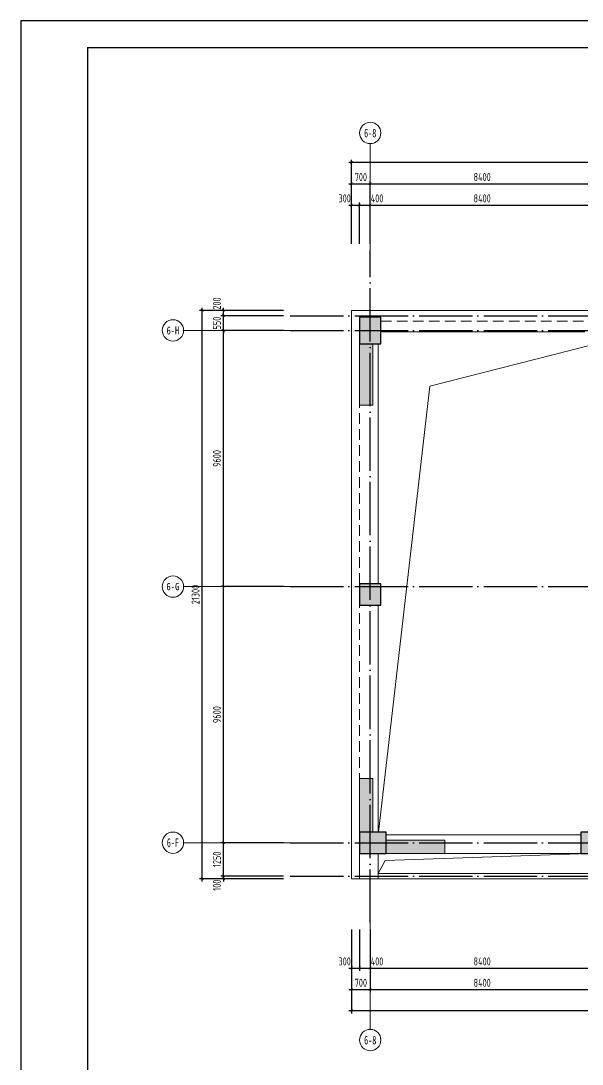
# Model space of a CAD drawing. Header units: millimetres. Extents: x -202076 to 1082610, y -439651 to 179350.
# Drawn here: x 655505 to 676557, y 37219 to 76322 of the extents above; entities that cross this region are included whole.
import ezdxf
from ezdxf.enums import TextEntityAlignment as Align

# ---------------------------------------------------------------- set-up
doc = ezdxf.new("R2010")
doc.units = ezdxf.units.MM
doc.header["$LTSCALE"] = 1000
for name, pattern in [('DASHED', [0.75, 0.5, -0.25]), ('DOTE', [2.42, 2, -0.2, 0.02, -0.2]), ('虚线', [500, 300, -200])]:
    doc.linetypes.add(name, pattern=pattern)
for name, color, linetype in [('02-TEXT_轴号', 7, 'Continuous'), ('A_AXIS-轴线', 36, 'DOTE'), ('AXIS_TEXT', 7, 'Continuous'), ('COLU', 5, 'Continuous')]:
    doc.layers.add(name, color=color, linetype=linetype)
for name, color, linetype, lineweight in [('BEAM', 4, 'DASHED', 0), ('DIM', 3, 'Continuous', 0), ('WALL', 2, 'Continuous', 0), ('板洞边线', 3, 'Continuous', 18), ('砼梁', 4, 'Continuous', 18), ('边缘构件填充', 253, 'Continuous', 18)]:
    doc.layers.add(name, color=color, linetype=linetype, lineweight=lineweight)
doc.styles.add('_TCH_AXIS', font='STXIHEI.TTF', dxfattribs={"width": 0.75})
doc.styles.add('COMPLEX', font='COMPLEX')
doc.styles.add('TSSD_Dimension', font='tssdeng.shx', dxfattribs={"width": 0.7, "bigfont": 'hztxt.shx'})
doc.dimstyles.new('TSSD_100_100', dxfattribs={"dimtxt": 300, "dimasz": 100, "dimexe": 100, "dimexo": 250, "dimgap": 100, "dimtad": 1, "dimdec": 0, "dimzin": 0, "dimdsep": 46, "dimtxsty": 'TSSD_Dimension', "dimblk": 'ARCHTICK', "dimcen": 0, "dimdle": 100, "dimclrt": 7, "dimadec": 0, "dimazin": 0, "dimtfac": 1, "dimtdec": 0, "dimtix": 1, "dimtmove": 2, "dimatfit": 3, "dimfxl": 1, "dimtolj": 1, "dimtzin": 0, "dimarcsym": 0})

# ---------------------------------------------------------------- blocks, each defined once
blk = doc.blocks.new('_AXISO')
blk.add_circle((0, 0), 0.5)
at = {"layer": 'AXIS_TEXT', "style": 'COMPLEX', "width": 1.041667}
blk.add_attdef('A', text='', height=0.56, dxfattribs=at).set_placement((-0.25, -0.28), (0.25, -0.28), align=Align.FIT)
blk = doc.blocks.new('_ARCHTICK')
at = {"color": 0, "linetype": 'ByBlock', "const_width": 0.15}
blk.add_lwpolyline([(-0.5, -0.5), (0.5, 0.5)], dxfattribs=at)
blk = doc.blocks.new('*D2306')
at = {"layer": 'Defpoints', "color": 0, "transparency": 16777216}
for p in [(663107, 55119), (665607, 55119), (665607, 45519)]:
    blk.add_point(p, dxfattribs=at)
at = {"layer": 'DIM', "color": 0, "lineweight": -2, "transparency": 16777216}
for p, q in [((663107, 45419), (663107, 55219)), ((665357, 55119), (663007, 55119)), ((665357, 45519), (663007, 45519))]:
    blk.add_line(p, q, dxfattribs=at)
at = {"layer": 'DIM', "color": 0, "lineweight": -2, "transparency": 16777216, "xscale": 100, "yscale": 100, "zscale": 100}
for p, rotation in [((663107, 55119), 90), ((663107, 45519), 270)]:
    blk.add_blockref('_ARCHTICK', p, dxfattribs=dict(at, rotation=rotation))
at = {"layer": 'DIM', "color": 7, "transparency": 16777216, "insert": (662857, 50319), "char_height": 300, "attachment_point": 5, "rotation": 90, "style": 'TSSD_Dimension'}
blk.add_mtext('\\A1;9600', dxfattribs=at)
blk = doc.blocks.new('*D2307')
at = {"layer": 'Defpoints', "color": 0, "transparency": 16777216}
for p in [(663107, 64719), (665607, 64719), (665607, 55119)]:
    blk.add_point(p, dxfattribs=at)
at = {"layer": 'DIM', "color": 0, "lineweight": -2, "transparency": 16777216}
for p, q in [((665357, 64719), (663007, 64719)), ((663107, 55019), (663107, 64819)), ((665357, 55119), (663007, 55119))]:
    blk.add_line(p, q, dxfattribs=at)
at = {"layer": 'DIM', "color": 0, "lineweight": -2, "transparency": 16777216, "xscale": 100, "yscale": 100, "zscale": 100}
for p, rotation in [((663107, 64719), 90), ((663107, 55119), 270)]:
    blk.add_blockref('_ARCHTICK', p, dxfattribs=dict(at, rotation=rotation))
at = {"layer": 'DIM', "color": 7, "transparency": 16777216, "insert": (662857, 59919), "char_height": 300, "attachment_point": 5, "rotation": 90, "style": 'TSSD_Dimension'}
blk.add_mtext('\\A1;9600', dxfattribs=at)
blk = doc.blocks.new('*D2308')
at = {"layer": 'Defpoints', "color": 0, "transparency": 16777216}
for p in [(663107, 65269), (665607, 65269), (665607, 64719)]:
    blk.add_point(p, dxfattribs=at)
at = {"layer": 'DIM', "color": 0, "lineweight": -2, "transparency": 16777216}
for p, q in [((663107, 65269), (663107, 65369)), ((665357, 65269), (663007, 65269)), ((663107, 64719), (663107, 65269)), ((665357, 64719), (663007, 64719)), ((663107, 64719), (663107, 64619))]:
    blk.add_line(p, q, dxfattribs=at)
at = {"layer": 'DIM', "color": 0, "lineweight": -2, "transparency": 16777216, "xscale": 100, "yscale": 100, "zscale": 100}
for p, rotation in [((663107, 65269), 270), ((663107, 64719), 90)]:
    blk.add_blockref('_ARCHTICK', p, dxfattribs=dict(at, rotation=rotation))
at = {"layer": 'DIM', "color": 7, "transparency": 16777216, "insert": (662857, 64994), "char_height": 300, "attachment_point": 5, "rotation": 90, "style": 'TSSD_Dimension'}
blk.add_mtext('\\A1;550', dxfattribs=at)
blk = doc.blocks.new('*D2309')
at = {"layer": 'Defpoints', "color": 0, "transparency": 16777216}
for p in [(662307, 65469), (665607, 65469), (665607, 44169)]:
    blk.add_point(p, dxfattribs=at)
at = {"layer": 'DIM', "color": 0, "lineweight": -2, "transparency": 16777216}
for p, q in [((665357, 65469), (662207, 65469)), ((662307, 44069), (662307, 65569)), ((665357, 44169), (662207, 44169))]:
    blk.add_line(p, q, dxfattribs=at)
at = {"layer": 'DIM', "color": 0, "lineweight": -2, "transparency": 16777216, "xscale": 100, "yscale": 100, "zscale": 100}
for p, rotation in [((662307, 65469), 90), ((662307, 44169), 270)]:
    blk.add_blockref('_ARCHTICK', p, dxfattribs=dict(at, rotation=rotation))
at = {"layer": 'DIM', "color": 7, "transparency": 16777216, "insert": (662057, 54819), "char_height": 300, "attachment_point": 5, "rotation": 90, "style": 'TSSD_Dimension'}
blk.add_mtext('\\A1;21300', dxfattribs=at)
blk = doc.blocks.new('*D2314')
at = {"layer": 'Defpoints', "color": 0, "transparency": 16777216}
for p in [(668607, 42519), (677007, 42519), (677007, 40019)]:
    blk.add_point(p, dxfattribs=at)
at = {"layer": 'DIM', "color": 0, "lineweight": -2, "transparency": 16777216}
for p, q in [((668607, 42269), (668607, 39919)), ((677007, 42269), (677007, 39919)), ((668507, 40019), (677107, 40019))]:
    blk.add_line(p, q, dxfattribs=at)
at = {"layer": 'DIM', "color": 0, "lineweight": -2, "transparency": 16777216, "xscale": 100, "yscale": 100, "zscale": 100, "rotation": 180}
blk.add_blockref('_ARCHTICK', (668607, 40019), dxfattribs=at)
at = {"layer": 'DIM', "color": 0, "lineweight": -2, "transparency": 16777216, "xscale": 100, "yscale": 100, "zscale": 100}
blk.add_blockref('_ARCHTICK', (677007, 40019), dxfattribs=at)
at = {"layer": 'DIM', "color": 7, "transparency": 16777216, "insert": (672807, 40269), "char_height": 300, "attachment_point": 5, "style": 'TSSD_Dimension'}
blk.add_mtext('\\A1;8400', dxfattribs=at)
blk = doc.blocks.new('*D2318')
at = {"layer": 'Defpoints', "color": 0, "transparency": 16777216}
for p in [(667907, 42519), (719707, 42519), (667907, 39219)]:
    blk.add_point(p, dxfattribs=at)
at = {"layer": 'DIM', "color": 0, "lineweight": -2, "transparency": 16777216}
for p, q in [((667907, 42269), (667907, 39119)), ((719707, 42269), (719707, 39119)), ((719807, 39219), (667807, 39219))]:
    blk.add_line(p, q, dxfattribs=at)
at = {"layer": 'DIM', "color": 0, "lineweight": -2, "transparency": 16777216, "xscale": 100, "yscale": 100, "zscale": 100, "rotation": 180}
blk.add_blockref('_ARCHTICK', (667907, 39219), dxfattribs=at)
at = {"layer": 'DIM', "color": 0, "lineweight": -2, "transparency": 16777216, "xscale": 100, "yscale": 100, "zscale": 100}
blk.add_blockref('_ARCHTICK', (719707, 39219), dxfattribs=at)
at = {"layer": 'DIM', "color": 7, "transparency": 16777216, "insert": (693807, 39469), "char_height": 300, "attachment_point": 5, "style": 'TSSD_Dimension'}
blk.add_mtext('\\A1;51800', dxfattribs=at)
blk = doc.blocks.new('*D2319')
at = {"layer": 'Defpoints', "color": 0, "transparency": 16777216}
for p in [(677007, 70219), (668607, 67719), (677007, 67719)]:
    blk.add_point(p, dxfattribs=at)
at = {"layer": 'DIM', "color": 0, "lineweight": -2, "transparency": 16777216}
for p, q in [((668507, 70219), (677107, 70219)), ((668607, 67969), (668607, 70319)), ((677007, 67969), (677007, 70319))]:
    blk.add_line(p, q, dxfattribs=at)
at = {"layer": 'DIM', "color": 0, "lineweight": -2, "transparency": 16777216, "xscale": 100, "yscale": 100, "zscale": 100, "rotation": 180}
blk.add_blockref('_ARCHTICK', (668607, 70219), dxfattribs=at)
at = {"layer": 'DIM', "color": 0, "lineweight": -2, "transparency": 16777216, "xscale": 100, "yscale": 100, "zscale": 100}
blk.add_blockref('_ARCHTICK', (677007, 70219), dxfattribs=at)
at = {"layer": 'DIM', "color": 7, "transparency": 16777216, "insert": (672807, 70469), "char_height": 300, "attachment_point": 5, "style": 'TSSD_Dimension'}
blk.add_mtext('\\A1;8400', dxfattribs=at)
blk = doc.blocks.new('*D2327')
at = {"layer": 'Defpoints', "color": 0, "transparency": 16777216}
for p in [(667907, 71019), (667907, 67719), (719707, 67719)]:
    blk.add_point(p, dxfattribs=at)
at = {"layer": 'DIM', "color": 0, "lineweight": -2, "transparency": 16777216}
for p, q in [((719807, 71019), (667807, 71019)), ((667907, 67969), (667907, 71119)), ((719707, 67969), (719707, 71119))]:
    blk.add_line(p, q, dxfattribs=at)
at = {"layer": 'DIM', "color": 0, "lineweight": -2, "transparency": 16777216, "xscale": 100, "yscale": 100, "zscale": 100, "rotation": 180}
blk.add_blockref('_ARCHTICK', (667907, 71019), dxfattribs=at)
at = {"layer": 'DIM', "color": 0, "lineweight": -2, "transparency": 16777216, "xscale": 100, "yscale": 100, "zscale": 100}
blk.add_blockref('_ARCHTICK', (719707, 71019), dxfattribs=at)
at = {"layer": 'DIM', "color": 7, "transparency": 16777216, "insert": (693807, 71269), "char_height": 300, "attachment_point": 5, "style": 'TSSD_Dimension'}
blk.add_mtext('\\A1;51800', dxfattribs=at)
blk = doc.blocks.new('*D2328')
at = {"layer": 'Defpoints', "color": 0, "transparency": 16777216}
for p in [(677007, 69419), (668607, 67719), (677007, 67719)]:
    blk.add_point(p, dxfattribs=at)
at = {"layer": 'DIM', "color": 0, "lineweight": -2, "transparency": 16777216}
for p, q in [((668507, 69419), (677107, 69419)), ((668607, 67969), (668607, 69519)), ((677007, 67969), (677007, 69519))]:
    blk.add_line(p, q, dxfattribs=at)
at = {"layer": 'DIM', "color": 0, "lineweight": -2, "transparency": 16777216, "xscale": 100, "yscale": 100, "zscale": 100, "rotation": 180}
blk.add_blockref('_ARCHTICK', (668607, 69419), dxfattribs=at)
at = {"layer": 'DIM', "color": 0, "lineweight": -2, "transparency": 16777216, "xscale": 100, "yscale": 100, "zscale": 100}
blk.add_blockref('_ARCHTICK', (677007, 69419), dxfattribs=at)
at = {"layer": 'DIM', "color": 7, "transparency": 16777216, "insert": (672807, 69669), "char_height": 300, "attachment_point": 5, "style": 'TSSD_Dimension'}
blk.add_mtext('\\A1;8400', dxfattribs=at)
blk = doc.blocks.new('*D2348')
at = {"layer": 'Defpoints', "color": 0, "transparency": 16777216}
for p in [(668607, 42519), (677007, 42519), (677007, 40819)]:
    blk.add_point(p, dxfattribs=at)
at = {"layer": 'DIM', "color": 0, "lineweight": -2, "transparency": 16777216}
for p, q in [((668607, 42269), (668607, 40719)), ((677007, 42269), (677007, 40719)), ((668507, 40819), (677107, 40819))]:
    blk.add_line(p, q, dxfattribs=at)
at = {"layer": 'DIM', "color": 0, "lineweight": -2, "transparency": 16777216, "xscale": 100, "yscale": 100, "zscale": 100, "rotation": 180}
blk.add_blockref('_ARCHTICK', (668607, 40819), dxfattribs=at)
at = {"layer": 'DIM', "color": 0, "lineweight": -2, "transparency": 16777216, "xscale": 100, "yscale": 100, "zscale": 100}
blk.add_blockref('_ARCHTICK', (677007, 40819), dxfattribs=at)
at = {"layer": 'DIM', "color": 7, "transparency": 16777216, "insert": (672807, 41069), "char_height": 300, "attachment_point": 5, "style": 'TSSD_Dimension'}
blk.add_mtext('\\A1;8400', dxfattribs=at)
blk = doc.blocks.new('图框-A1')
for points, const_width in [([(0, 0), (841, 0), (841, 594), (0, 594)], 0.05), ([(766, 584), (25, 584), (25, 10), (766, 10)], 0.5)]:
    blk.add_lwpolyline(points, close=True, dxfattribs=dict(const_width=const_width))
at = {"const_width": 0.05}
blk.add_lwpolyline([(0, 297), (2, 297)], dxfattribs=at)
blk = doc.blocks.new('*D2361')
at = {"layer": 'Defpoints', "color": 0, "transparency": 16777216}
for p in [(667907, 42519), (668207, 42519), (668207, 40819)]:
    blk.add_point(p, dxfattribs=at)
at = {"layer": 'DIM', "color": 0, "lineweight": -2, "transparency": 16777216}
for p, q in [((667907, 42269), (667907, 40719)), ((668207, 42269), (668207, 40719)), ((667807, 40819), (668307, 40819))]:
    blk.add_line(p, q, dxfattribs=at)
at = {"layer": 'DIM', "color": 0, "lineweight": -2, "transparency": 16777216, "xscale": 100, "yscale": 100, "zscale": 100, "rotation": 180}
blk.add_blockref('_ARCHTICK', (667907, 40819), dxfattribs=at)
at = {"layer": 'DIM', "color": 0, "lineweight": -2, "transparency": 16777216, "xscale": 100, "yscale": 100, "zscale": 100}
blk.add_blockref('_ARCHTICK', (668207, 40819), dxfattribs=at)
at = {"layer": 'DIM', "color": 7, "transparency": 16777216, "insert": (667649, 41069), "char_height": 300, "attachment_point": 5, "style": 'TSSD_Dimension'}
blk.add_mtext('\\A1;300', dxfattribs=at)
blk = doc.blocks.new('*D2362')
at = {"layer": 'Defpoints', "color": 0, "transparency": 16777216}
for p in [(667907, 42519), (668607, 42519), (668607, 40019)]:
    blk.add_point(p, dxfattribs=at)
at = {"layer": 'DIM', "color": 0, "lineweight": -2, "transparency": 16777216}
for p, q in [((667907, 42269), (667907, 39919)), ((668607, 42269), (668607, 39919)), ((667807, 40019), (668707, 40019))]:
    blk.add_line(p, q, dxfattribs=at)
at = {"layer": 'DIM', "color": 0, "lineweight": -2, "transparency": 16777216, "xscale": 100, "yscale": 100, "zscale": 100, "rotation": 180}
blk.add_blockref('_ARCHTICK', (667907, 40019), dxfattribs=at)
at = {"layer": 'DIM', "color": 0, "lineweight": -2, "transparency": 16777216, "xscale": 100, "yscale": 100, "zscale": 100}
blk.add_blockref('_ARCHTICK', (668607, 40019), dxfattribs=at)
at = {"layer": 'DIM', "color": 7, "transparency": 16777216, "insert": (668257, 40269), "char_height": 300, "attachment_point": 5, "style": 'TSSD_Dimension'}
blk.add_mtext('\\A1;700', dxfattribs=at)
blk = doc.blocks.new('*D2363')
at = {"layer": 'Defpoints', "color": 0, "transparency": 16777216}
for p in [(663107, 44269), (665607, 44269), (665607, 44169)]:
    blk.add_point(p, dxfattribs=at)
at = {"layer": 'DIM', "color": 0, "lineweight": -2, "transparency": 16777216}
for p, q in [((665357, 44269), (663007, 44269)), ((663107, 44269), (663107, 44369)), ((663107, 44169), (663107, 44269)), ((665357, 44169), (663007, 44169)), ((663107, 44169), (663107, 44069))]:
    blk.add_line(p, q, dxfattribs=at)
at = {"layer": 'DIM', "color": 0, "lineweight": -2, "transparency": 16777216, "xscale": 100, "yscale": 100, "zscale": 100}
for p, rotation in [((663107, 44269), 270), ((663107, 44169), 90)]:
    blk.add_blockref('_ARCHTICK', p, dxfattribs=dict(at, rotation=rotation))
at = {"layer": 'DIM', "color": 7, "transparency": 16777216, "insert": (662857, 43927), "char_height": 300, "attachment_point": 5, "rotation": 90, "style": 'TSSD_Dimension'}
blk.add_mtext('\\A1;100', dxfattribs=at)
blk = doc.blocks.new('*D2370')
at = {"layer": 'Defpoints', "color": 0, "transparency": 16777216}
for p in [(668607, 69419), (668207, 67719), (668607, 67719)]:
    blk.add_point(p, dxfattribs=at)
at = {"layer": 'DIM', "color": 0, "lineweight": -2, "transparency": 16777216}
for p, q in [((668107, 69419), (668707, 69419)), ((668207, 67969), (668207, 69519)), ((668607, 67969), (668607, 69519))]:
    blk.add_line(p, q, dxfattribs=at)
at = {"layer": 'DIM', "color": 0, "lineweight": -2, "transparency": 16777216, "xscale": 100, "yscale": 100, "zscale": 100, "rotation": 180}
blk.add_blockref('_ARCHTICK', (668207, 69419), dxfattribs=at)
at = {"layer": 'DIM', "color": 0, "lineweight": -2, "transparency": 16777216, "xscale": 100, "yscale": 100, "zscale": 100}
blk.add_blockref('_ARCHTICK', (668607, 69419), dxfattribs=at)
at = {"layer": 'DIM', "color": 7, "transparency": 16777216, "insert": (668865, 69669), "char_height": 300, "attachment_point": 5, "style": 'TSSD_Dimension'}
blk.add_mtext('\\A1;400', dxfattribs=at)
blk = doc.blocks.new('*D2371')
at = {"layer": 'Defpoints', "color": 0, "transparency": 16777216}
for p in [(668607, 70219), (667907, 67719), (668607, 67719)]:
    blk.add_point(p, dxfattribs=at)
at = {"layer": 'DIM', "color": 0, "lineweight": -2, "transparency": 16777216}
for p, q in [((667807, 70219), (668707, 70219)), ((667907, 67969), (667907, 70319)), ((668607, 67969), (668607, 70319))]:
    blk.add_line(p, q, dxfattribs=at)
at = {"layer": 'DIM', "color": 0, "lineweight": -2, "transparency": 16777216, "xscale": 100, "yscale": 100, "zscale": 100, "rotation": 180}
blk.add_blockref('_ARCHTICK', (667907, 70219), dxfattribs=at)
at = {"layer": 'DIM', "color": 0, "lineweight": -2, "transparency": 16777216, "xscale": 100, "yscale": 100, "zscale": 100}
blk.add_blockref('_ARCHTICK', (668607, 70219), dxfattribs=at)
at = {"layer": 'DIM', "color": 7, "transparency": 16777216, "insert": (668257, 70469), "char_height": 300, "attachment_point": 5, "style": 'TSSD_Dimension'}
blk.add_mtext('\\A1;700', dxfattribs=at)
blk = doc.blocks.new('*D2372')
at = {"layer": 'Defpoints', "color": 0, "transparency": 16777216}
for p in [(663107, 65469), (665607, 65469), (665607, 65269)]:
    blk.add_point(p, dxfattribs=at)
at = {"layer": 'DIM', "color": 0, "lineweight": -2, "transparency": 16777216}
for p, q in [((665357, 65469), (663007, 65469)), ((663107, 65169), (663107, 65569)), ((665357, 65269), (663007, 65269))]:
    blk.add_line(p, q, dxfattribs=at)
at = {"layer": 'DIM', "color": 0, "lineweight": -2, "transparency": 16777216, "xscale": 100, "yscale": 100, "zscale": 100}
for p, rotation in [((663107, 65469), 90), ((663107, 65269), 270)]:
    blk.add_blockref('_ARCHTICK', p, dxfattribs=dict(at, rotation=rotation))
at = {"layer": 'DIM', "color": 7, "transparency": 16777216, "insert": (662857, 65727), "char_height": 300, "attachment_point": 5, "rotation": 90, "style": 'TSSD_Dimension'}
blk.add_mtext('\\A1;200', dxfattribs=at)
blk = doc.blocks.new('*D2925')
at = {"layer": 'Defpoints', "color": 0, "transparency": 16777216}
for p in [(663107, 45519), (665607, 45519), (665607, 44269)]:
    blk.add_point(p, dxfattribs=at)
at = {"layer": 'DIM', "color": 0, "lineweight": -2, "transparency": 16777216}
for p, q in [((665357, 45519), (663007, 45519)), ((663107, 44169), (663107, 45619)), ((665357, 44269), (663007, 44269))]:
    blk.add_line(p, q, dxfattribs=at)
at = {"layer": 'DIM', "color": 0, "lineweight": -2, "transparency": 16777216, "xscale": 100, "yscale": 100, "zscale": 100}
for p, rotation in [((663107, 45519), 90), ((663107, 44269), 270)]:
    blk.add_blockref('_ARCHTICK', p, dxfattribs=dict(at, rotation=rotation))
at = {"layer": 'DIM', "color": 7, "transparency": 16777216, "insert": (662857, 44894), "char_height": 300, "attachment_point": 5, "rotation": 90, "style": 'TSSD_Dimension'}
blk.add_mtext('\\A1;1250', dxfattribs=at)
blk = doc.blocks.new('*D2930')
at = {"layer": 'Defpoints', "color": 0, "transparency": 16777216}
for p in [(668207, 69419), (667907, 67719), (668207, 67719)]:
    blk.add_point(p, dxfattribs=at)
at = {"layer": 'DIM', "color": 0, "lineweight": -2, "transparency": 16777216}
for p, q in [((667807, 69419), (668307, 69419)), ((667907, 67969), (667907, 69519)), ((668207, 67969), (668207, 69519))]:
    blk.add_line(p, q, dxfattribs=at)
at = {"layer": 'DIM', "color": 0, "lineweight": -2, "transparency": 16777216, "xscale": 100, "yscale": 100, "zscale": 100, "rotation": 180}
blk.add_blockref('_ARCHTICK', (667907, 69419), dxfattribs=at)
at = {"layer": 'DIM', "color": 0, "lineweight": -2, "transparency": 16777216, "xscale": 100, "yscale": 100, "zscale": 100}
blk.add_blockref('_ARCHTICK', (668207, 69419), dxfattribs=at)
at = {"layer": 'DIM', "color": 7, "transparency": 16777216, "insert": (667649, 69669), "char_height": 300, "attachment_point": 5, "style": 'TSSD_Dimension'}
blk.add_mtext('\\A1;300', dxfattribs=at)
blk = doc.blocks.new('*D2933')
at = {"layer": 'Defpoints', "color": 0, "transparency": 16777216}
for p in [(668207, 42519), (668607, 42519), (668607, 40819)]:
    blk.add_point(p, dxfattribs=at)
at = {"layer": 'DIM', "color": 0, "lineweight": -2, "transparency": 16777216}
for p, q in [((668207, 42269), (668207, 40719)), ((668607, 42269), (668607, 40719)), ((668107, 40819), (668707, 40819))]:
    blk.add_line(p, q, dxfattribs=at)
at = {"layer": 'DIM', "color": 0, "lineweight": -2, "transparency": 16777216, "xscale": 100, "yscale": 100, "zscale": 100, "rotation": 180}
blk.add_blockref('_ARCHTICK', (668207, 40819), dxfattribs=at)
at = {"layer": 'DIM', "color": 0, "lineweight": -2, "transparency": 16777216, "xscale": 100, "yscale": 100, "zscale": 100}
blk.add_blockref('_ARCHTICK', (668607, 40819), dxfattribs=at)
at = {"layer": 'DIM', "color": 7, "transparency": 16777216, "insert": (668865, 41069), "char_height": 300, "attachment_point": 5, "style": 'TSSD_Dimension'}
blk.add_mtext('\\A1;400', dxfattribs=at)

msp = doc.modelspace()

# ---------------------------------------------------------------- hatches: boundary and pattern name
at = {"layer": '边缘构件填充'}
h = msp.add_hatch(color=256, dxfattribs=at)
h.dxf.hatch_style = 1
h.paths.add_polyline_path([(669007.2, 65219), (668207.2, 65219), (668207.2, 64219), (669007.2, 64219)])
h = msp.add_hatch(color=256, dxfattribs=at)
h.dxf.hatch_style = 1
h.paths.add_polyline_path([(668207.2, 61919), (668707.2, 61919), (668707.2, 64219), (668207.2, 64219)])
h = msp.add_hatch(color=256, dxfattribs=at)
h.dxf.hatch_style = 1
h.paths.add_polyline_path([(669007.2, 55219), (668207.2, 55219), (668207.2, 54419), (669007.2, 54419)])
h = msp.add_hatch(color=256, dxfattribs=at)
h.dxf.hatch_style = 1
h.paths.add_polyline_path([(668707.2, 47919), (668207.2, 47919), (668207.2, 45919), (668707.2, 45919)])
h = msp.add_hatch(color=256, dxfattribs=at)
h.dxf.hatch_style = 1
h.paths.add_polyline_path([(669207.2, 45919), (668207.2, 45919), (668207.2, 45119), (669207.2, 45119)])
h = msp.add_hatch(color=256, dxfattribs=at)
h.dxf.hatch_style = 1
h.paths.add_polyline_path([(677507.2, 45919), (676507.2, 45919), (676507.2, 45119), (677507.2, 45119)])
h = msp.add_hatch(color=256, dxfattribs=at)
h.dxf.hatch_style = 1
h.paths.add_polyline_path([(671407.2, 45619), (669207.2, 45619), (669207.2, 45119), (671407.2, 45119)])

# ---------------------------------------------------------------- linework, layer by layer
msp.add_lwpolyline([(739607.2, 16919), (739607.2, 76319), (655507.2, 76319), (655507.2, 16919)], close=True)
at = {"layer": 'A_AXIS-轴线'}
msp.add_line((668607.2, 42519), (668607.2, 67719), dxfattribs=at)
for points in [[(665607.2, 65269), (722007.5, 65269)], [(665607.2, 64719), (679007.2, 64719)], [(665607.2, 55119), (722007.5, 55119)], [(665607.2, 45519), (722007.5, 45519)], [(665607.2, 44269), (722007.5, 44269)]]:
    msp.add_lwpolyline(points, dxfattribs=at)
at = {"layer": 'BEAM', "ltscale": 0.8}
for p, q in [((669007.2, 65069), (676657.2, 65069)), ((668207.2, 55219), (668207.2, 64219)), ((668207.2, 45919), (668207.2, 54419)), ((668207.2, 45119), (668207.2, 44169))]:
    msp.add_line(p, q, dxfattribs=at)
at = {"layer": 'COLU'}
for points in [[(669007.2, 65219), (668207.2, 65219), (668207.2, 64219), (669007.2, 64219)], [(669007.2, 55219), (668207.2, 55219), (668207.2, 54419), (669007.2, 54419)], [(669207.2, 45919), (668207.2, 45919), (668207.2, 45119), (669207.2, 45119)], [(677507.2, 45919), (676507.2, 45919), (676507.2, 45119), (677507.2, 45119)]]:
    msp.add_lwpolyline(points, close=True, dxfattribs=at)
at = {"layer": 'DIM'}
for p, q in [((668607.2, 67719), (668607.2, 71719)), ((665607.2, 64719), (661607.2, 64719)), ((665607.2, 55119), (661607.2, 55119)), ((665607.2, 45519), (661607.2, 45519)), ((668607.2, 42519), (668607.2, 38519))]:
    msp.add_line(p, q, dxfattribs=at)
at = {"layer": 'WALL'}
for points in [[(668207.2, 64219), (668207.2, 61919), (668707.2, 61919), (668707.2, 64219), (668707.2, 61919)], [(668207.2, 47919), (668207.2, 45919), (668207.2, 47919), (668707.2, 47919), (668707.2, 45919)], [(671407.2, 45619), (669207.2, 45619), (671407.2, 45619), (671407.2, 45119), (669207.2, 45119)]]:
    msp.add_lwpolyline(points, dxfattribs=at)
at = {"layer": '板洞边线'}
for p, q in [((679607.2, 64857.1), (670841.5, 62634)), ((670841.5, 62634), (668918.7, 45919)), ((668918.7, 45919), (668907.2, 45919)), ((669172.3, 44853.8), (676807.2, 45119)), ((668907.2, 44369), (669172.3, 44853.8))]:
    msp.add_line(p, q, dxfattribs=at)
at = {"layer": '板洞边线', "color": 6}
msp.add_lwpolyline([(667907.2, 65469), (719707.2, 65469), (719707.2, 44169), (667907.2, 44169)], close=True, dxfattribs=at)
at = {"layer": '砼梁'}
for p, q in [((669007.2, 64669), (676657.2, 64669)), ((668907.2, 64219), (668907.2, 55219)), ((668907.2, 54419), (668907.2, 45919)), ((669207.2, 45819), (676507.2, 45819)), ((668907.2, 44169), (668907.2, 45119)), ((676507.2, 45119), (669207.2, 45119)), ((668907.2, 44369), (676807.2, 44369)), ((668207.2, 44169), (719407.2, 44169))]:
    msp.add_line(p, q, dxfattribs=at)
at = {"layer": '砼梁', "linetype": '虚线'}
msp.add_line((668207.2, 44169), (668207.2, 45119), dxfattribs=at)

# ---------------------------------------------------------------- block references
at = {"xscale": 100, "yscale": 100, "zscale": 100}
msp.add_blockref('图框-A1', (655507.2, 16919), dxfattribs=at)
at = {"layer": 'DIM'}
ref = msp.add_blockref('_AXISO', (668607.2, 72119), dxfattribs=dict(at, xscale=800, yscale=800, zscale=800))
ref.add_attrib('A', '6-8', dxfattribs={"layer": '02-TEXT_轴号', "height": 320.57, "style": '_TCH_AXIS', "width": 0.743037}).set_placement((668377.6, 71958.7), (668836.8, 71958.7), align=Align.FIT)
ref = msp.add_blockref('_AXISO', (661207.2, 64719), dxfattribs=dict(at, xscale=800, yscale=800, zscale=800))
ref.add_attrib('A', '6-H', dxfattribs={"layer": '02-TEXT_轴号', "height": 302.12, "style": '_TCH_AXIS', "width": 0.743037}).set_placement((660971.4, 64567.9), (661442.9, 64567.9), align=Align.FIT)
ref = msp.add_blockref('_AXISO', (661207.2, 55119), dxfattribs=dict(at, xscale=800, yscale=800, zscale=800))
ref.add_attrib('A', '6-G', dxfattribs={"layer": '02-TEXT_轴号', "height": 277.76, "style": '_TCH_AXIS', "width": 0.743037}).set_placement((660964, 54980.1), (661450.3, 54980.1), align=Align.FIT)
ref = msp.add_blockref('_AXISO', (661207.2, 45519), dxfattribs=dict(at, xscale=800, yscale=800, zscale=800))
ref.add_attrib('A', '6-F', dxfattribs={"layer": '02-TEXT_轴号', "height": 331.15, "style": '_TCH_AXIS', "width": 0.743037}).set_placement((660981.4, 45353.4), (661433, 45353.4), align=Align.FIT)
ref = msp.add_blockref('_AXISO', (668607.2, 38119), dxfattribs=dict(at, xscale=800, yscale=800, zscale=800))
ref.add_attrib('A', '6-8', dxfattribs={"layer": '02-TEXT_轴号', "height": 320.57, "style": '_TCH_AXIS', "width": 0.743037}).set_placement((668377.6, 37958.7), (668836.8, 37958.7), align=Align.FIT)

# ---------------------------------------------------------------- dimensions: what is measured, and where the dimension line sits
for base, p1, p2, picture, middle in [((667907.2, 71019), (719707.2, 67719), (667907.2, 67719), '*D2327', (693807.2, 71269)), ((668607.2, 70219), (667907.2, 67719), (668607.2, 67719), '*D2371', (668257.2, 70469)), ((677007.2, 70219), (668607.2, 67719), (677007.2, 67719), '*D2319', (672807.2, 70469)), ((677007.2, 69419), (668607.2, 67719), (677007.2, 67719), '*D2328', (672807.2, 69669)), ((667907.2, 39219), (719707.2, 42519), (667907.2, 42519), '*D2318', (693807.2, 39469)), ((668607.2, 40019), (667907.2, 42519), (668607.2, 42519), '*D2362', (668257.2, 40269)), ((677007.2, 40019), (668607.2, 42519), (677007.2, 42519), '*D2314', (672807.2, 40269)), ((677007.2, 40819), (668607.2, 42519), (677007.2, 42519), '*D2348', (672807.2, 41069))]:
    dim = msp.add_linear_dim(base=base, p1=p1, p2=p2, dimstyle='TSSD_100_100', dxfattribs=at)
    dim.commit()
    dim.dimension.update_dxf_attribs({"geometry": picture, "text_midpoint": middle})
for base, p1, p2, picture, middle in [((668207.2, 69419), (667907.2, 67719), (668207.2, 67719), '*D2930', (667649.1, 69669)), ((668607.2, 69419), (668207.2, 67719), (668607.2, 67719), '*D2370', (668865.2, 69669)), ((668207.2, 40819), (667907.2, 42519), (668207.2, 42519), '*D2361', (667649.1, 41069)), ((668607.2, 40819), (668207.2, 42519), (668607.2, 42519), '*D2933', (668865.2, 41069))]:
    dim = msp.add_linear_dim(base=base, p1=p1, p2=p2, dimstyle='TSSD_100_100', dxfattribs=at)
    dim.commit()
    dim.dimension.update_dxf_attribs({"geometry": picture, "text_midpoint": middle, "dimtype": 160})
for base, p1, p2, picture, middle in [((663107.2, 65469), (665607.2, 65269), (665607.2, 65469), '*D2372', (662857.2, 65727.1)), ((663107.2, 44269), (665607.2, 44169), (665607.2, 44269), '*D2363', (662857.2, 43927.1))]:
    dim = msp.add_linear_dim(base=base, p1=p1, p2=p2, angle=90, dimstyle='TSSD_100_100', dxfattribs=at)
    dim.commit()
    dim.dimension.update_dxf_attribs({"geometry": picture, "text_midpoint": middle, "dimtype": 160})
for base, p1, p2, picture, middle in [((662307.2, 65469), (665607.2, 44169), (665607.2, 65469), '*D2309', (662057.2, 54819)), ((663107.2, 65269), (665607.2, 64719), (665607.2, 65269), '*D2308', (662857.2, 64994)), ((663107.2, 64719), (665607.2, 55119), (665607.2, 64719), '*D2307', (662857.2, 59919)), ((663107.2, 55119), (665607.2, 45519), (665607.2, 55119), '*D2306', (662857.2, 50319)), ((663107.2, 45519), (665607.2, 44269), (665607.2, 45519), '*D2925', (662857.2, 44894))]:
    dim = msp.add_linear_dim(base=base, p1=p1, p2=p2, angle=90, dimstyle='TSSD_100_100', dxfattribs=at)
    dim.commit()
    dim.dimension.update_dxf_attribs({"geometry": picture, "text_midpoint": middle})

doc.saveas('drawing.dxf')
